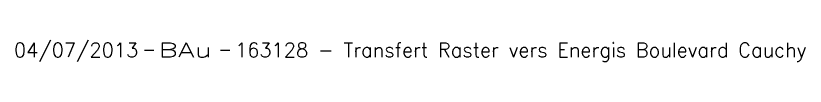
# Model space of a CAD drawing. Header units: millimetres. Extents: x 185011 to 186000, y 128000 to 128990.
# Drawn here: x 185510.93 to 185552.58, y 128988.68 to 128989.82 of the extents above; entities that cross this region are included whole.
import ezdxf
from ezdxf.enums import TextEntityAlignment as Align

# ---------------------------------------------------------------- set-up
doc = ezdxf.new("R2010")
doc.units = ezdxf.units.MM
doc.layers.get('0').update_dxf_attribs({"linetype": 'CONTINUOUS'})
doc.layers.add('S_910', color=7, linetype='CONTINUOUS', plot=False)
doc.styles.get("Standard").update_dxf_attribs({"font": 'romans.shx', "width": 0.85})

# ---------------------------------------------------------------- blocks, each defined once
blk = doc.blocks.new('GIS_MODF')
at = {"color": 0, "linetype": 'Continuous', "flags": 128}
for points in [[(-2.257, -0.012), (-1.757, -0.012)], [(1.758, -0.012), (2.258, -0.012)]]:
    blk.add_lwpolyline(points, dxfattribs=at)
at = {"color": 0, "linetype": 'Continuous'}
blk.add_attdef('DATE', text='', height=0.75, dxfattribs=at).set_placement((-2.583, -0.387), align=Align.RIGHT)
at = {"color": 0, "linetype": 'Continuous', "width": 3.590909}
blk.add_attdef('USER', text='', height=0.75, dxfattribs=at).set_placement((-1.516, -0.387), (1.306, -0.387), align=Align.FIT)
at = {"color": 0, "linetype": 'Continuous'}
blk.add_attdef('DESC', (2.528, -0.387), '', height=0.75, dxfattribs=at)

msp = doc.modelspace()

# ---------------------------------------------------------------- block references
at = {"layer": 'S_910'}
ref = msp.add_blockref('GIS_MODF', (185519.969, 128989.315), dxfattribs=at)
ref.add_attrib('DATE', '04/07/2013', dxfattribs={"layer": '0', "color": 0, "linetype": 'Continuous', "height": 0.75}).set_placement((185517.386, 128988.929), align=Align.RIGHT)
ref.add_attrib('USER', 'BAu', dxfattribs={"layer": '0', "color": 0, "linetype": 'Continuous', "height": 0.75, "width": 1.462963}).set_placement((185518.453, 128988.929), (185521.274, 128988.929), align=Align.FIT)
ref.add_attrib('DESC', '163128 - Transfert Raster vers Energis Boulevard Cauchy', (185522.497, 128988.929), dxfattribs={"layer": '0', "color": 0, "linetype": 'Continuous', "height": 0.75})

doc.saveas('drawing.dxf')
